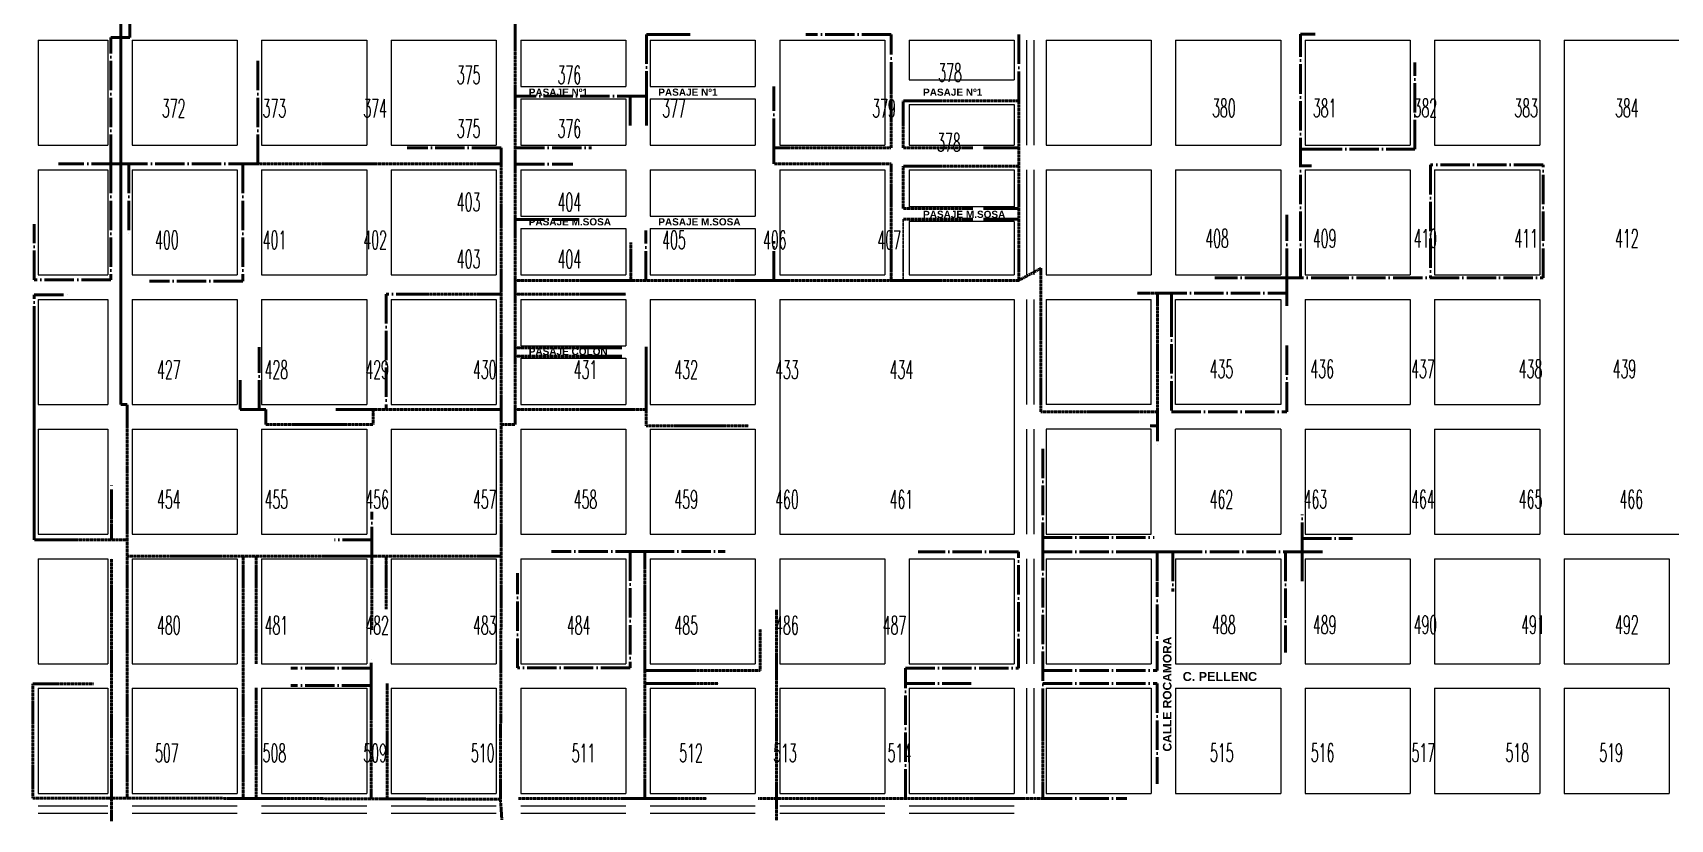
# Model space of a CAD drawing. Header units: millimetres. Extents: x 35648 to 65438, y -2675 to 1559.
# Drawn here: x 62357 to 63698, y -182 to 461 of the extents above; entities that cross this region are included whole.
import ezdxf

# ---------------------------------------------------------------- set-up
doc = ezdxf.new("R2010")
doc.units = ezdxf.units.MM
doc.header["$MEASUREMENT"] = 0
for name, pattern in [('ACAD_ISO04W100', [30, 24, -3, 0, -3]), ('HIDDEN', [0.375, 0.25, -0.125]), ('TRAZOS2', [9.525, 6.35, -3.175])]:
    doc.linetypes.add(name, pattern=pattern)
for name, color, linetype, lineweight in [('AGUA 2006', 21, 'Continuous', 35), ('GAS 2021', 240, 'TRAZOS2', 25), ('GAS NUEVO 2016', 140, 'TRAZOS2', 40), ('GAS NUEVO 2018', 130, 'TRAZOS2', 40), ('GAS_1', 160, 'Continuous', 40), ('GAS_2', 84, 'Continuous', 40), ('GAS_NUEVO 2015', 234, 'TRAZOS2', 40), ('Manzanas', 7, 'Continuous', 13)]:
    doc.layers.add(name, color=color, linetype=linetype, lineweight=lineweight)
for name, color, linetype in [('GAS 2019', 70, 'Continuous'), ('NOMBRES DE CALLES', 7, 'Continuous'), ('Numeros de Manzanas', 7, 'Continuous')]:
    doc.layers.add(name, color=color, linetype=linetype)
for name, color, linetype, lineweight, true_color in [('GAS_3', 21, 'TRAZOS2', 40, 0xffab57), ('GAS_4', 1, 'TRAZOS2', 40, 0xec041b), ('GAS_NUEVO 2014', 215, 'TRAZOS2', 40, 0xba36b5)]:
    doc.layers.add(name, color=color, linetype=linetype, lineweight=lineweight, true_color=true_color)
doc.styles.add('ROMANS', font='romans', dxfattribs={"width": 0.5, "height": 50})
doc.styles.add('SANSSERIFBOLD', font='sasb____.pfb', dxfattribs={"height": 130})

msp = doc.modelspace()

# ---------------------------------------------------------------- linework, layer by layer
at = {"layer": 'AGUA 2006', "color": 5, "linetype": 'HIDDEN', "lineweight": -3}
msp.add_line((62756.7, 258.7), (62752.3, 258.7), dxfattribs=at)
at = {"layer": 'GAS 2019', "linetype": 'ACAD_ISO04W100', "lineweight": 40}
for p, q in [((62527.1, 153.1), (62527.1, 178.9)), ((62542.7, 153.1), (62527.1, 153.1))]:
    msp.add_line(p, q, dxfattribs=at)
at = {"layer": 'GAS 2021', "linetype": 'ACAD_ISO04W100', "lineweight": 40}
for p, q in [((63059.9, 459.8), (62990, 459.8)), ((63059.9, 413.3), (63059.9, 459.8))]:
    msp.add_line(p, q, dxfattribs=at)
at = {"layer": 'GAS NUEVO 2016', "linetype": 'ACAD_ISO04W100', "lineweight": 40}
for p, q in [((62752.3, 353.8), (62799.4, 353.8)), ((62752.3, 308.4), (62804.5, 308.4)), ((62421.9, 63.8), (62421.9, 91)), ((62634.9, 33.2), (62634.9, 69.4)), ((63396.2, 36.8), (63396.2, 67.2)), ((62634.9, 46.7), (62604.3, 46.7)), ((63396.2, 47.7), (63437.5, 47.7)), ((63382.5, 36.8), (63396.2, 36.8)), ((63396.2, 36.8), (63396.2, 11.9)), ((63396.2, 36.8), (63412.8, 36.8)), ((62634.3, -78.1), (62634.3, -48.7)), ((62634.3, -58.4), (62568.6, -58.4)), ((62634.3, -72.5), (62568.6, -72.5))]:
    msp.add_line(p, q, dxfattribs=at)
at = {"layer": 'GAS NUEVO 2018', "linetype": 'ACAD_ISO04W100', "lineweight": 40}
for p, q in [((62876.3, 459.8), (62895.3, 459.8)), ((62963.8, 258.7), (62963.8, 290.7)), ((62542.7, 153.1), (62542.7, 204.1)), ((62548.1, 153.1), (62542.7, 153.1)), ((62548.1, 141), (62548.1, 153.1))]:
    msp.add_line(p, q, dxfattribs=at)
at = {"layer": 'GAS_1', "color": 5, "linetype": 'HIDDEN', "lineweight": 40}
for p, q in [((62752.3, 141), (62752.3, 447.2)), ((63164.3, 258.7), (63164.3, 405.6)), ((62740.8, 33.2), (62740.8, 354)), ((63164.3, 258.7), (63182.4, 268.6)), ((62752.3, 258.7), (63164.3, 258.7)), ((62752.3, 141), (62740.8, 141)), ((62966, -164.9), (62966, -10.6)), ((62754.9, -164.8), (62909.1, -164.8)), ((62951, -164.9), (63183.9, -164.9)), ((62966, -183), (62966, -164.9))]:
    msp.add_line(p, q, dxfattribs=at)
at = {"layer": 'GAS_2', "color": 105, "linetype": 'HIDDEN', "lineweight": 40}
for p, q in [((62434.7, 105), (62434.7, 157.2)), ((62434.7, 46.7), (62358.5, 46.7)), ((62740.8, 33.2), (62434.7, 33.2)), ((62740.1, -164.8), (62740.8, 33.2))]:
    msp.add_line(p, q, dxfattribs=at)
at = {"layer": 'GAS_3', "color": 31, "linetype": 'ByBlock', "lineweight": 40, "true_color": 0xffb366}
for p, q in [((62429.4, 157.2), (62429.4, 673.4)), ((62358.5, 46.7), (62358.5, 213.6)), ((62434.7, 157.2), (62429.4, 157.2))]:
    msp.add_line(p, q, dxfattribs=at)
at = {"layer": 'GAS_3', "color": 31, "linetype": 'HIDDEN', "lineweight": 40, "true_color": 0xffb366}
for p, q in [((63059.9, 367.2), (63059.9, 413.3)), ((63164.3, 405.6), (63069.6, 405.6)), ((63069.6, 405.6), (63069.6, 367.2)), ((62963.8, 354.1), (62963.8, 367.2)), ((62963.8, 367.2), (63059.9, 367.2)), ((63069.6, 367.2), (63126.7, 367.2)), ((63135.6, 367.2), (63164.3, 367.2)), ((62740.8, 354), (62541.7, 354)), ((63059.9, 354.1), (62963.8, 354.1)), ((63059.9, 349.2), (63059.9, 354.1)), ((63059.9, 258.7), (63059.9, 349.2)), ((63164.3, 352.2), (63069.6, 352.2)), ((63069.6, 352.2), (63069.6, 317.4)), ((63069.6, 317.4), (63126.7, 317.4)), ((63069.6, 308.9), (63126.7, 308.9)), ((63135.6, 317.4), (63164.3, 317.4)), ((63135.6, 308.9), (63164.3, 308.9)), ((62846.8, 258.7), (62846.8, 289.8)), ((63182.4, 268.6), (63182.4, 151.4)), ((62740.8, 247.6), (62678.8, 247.6)), ((62752.3, 247.6), (62842.7, 247.6)), ((63277.8, 248.2), (63261.2, 248.2)), ((63277.8, 151.4), (63277.8, 248.2)), ((62752.3, 203.6), (62839.6, 203.6)), ((62859.4, 153.1), (62859.4, 204.3)), ((62859.4, 204.3), (62859.4, 139.9)), ((62752.3, 196.9), (62839.6, 196.9)), ((62740.8, 153.1), (62605.4, 153.1)), ((62636.1, 153.1), (62636.1, 141)), ((62752.3, 153.1), (62859.4, 153.1)), ((63182.4, 151.4), (63277.8, 151.4)), ((62636.1, 141), (62548.1, 141)), ((62859.4, 139.9), (62943.3, 139.9)), ((62421.9, 46.7), (62421.9, 63.8)), ((62421.9, 31.2), (62421.9, -164.5)), ((62529.6, 33.2), (62529.6, -164.8)), ((62540.2, 33.2), (62540.2, -54.8)), ((62634.9, 33.2), (62634.9, -26.9)), ((62646.6, 33.2), (62646.6, -10.1)), ((62858.2, -164.8), (62858.2, 22.6)), ((62952.6, -60.3), (62952.6, -26.5)), ((62863, -60.3), (62858.2, -60.3)), ((62858.2, -60.3), (62952.6, -60.3)), ((62357.4, -164.5), (62357.4, -71.2)), ((62357.4, -71.2), (62407.3, -71.2)), ((62540.2, -74.4), (62540.1, -164.8)), ((62647.3, -165.2), (62647.3, -70.9)), ((62858.2, -70.9), (62918.7, -70.9)), ((62634.3, -165.1), (62634.3, -99.3)), ((62421.9, -164.5), (62357.4, -164.5))]:
    msp.add_line(p, q, dxfattribs=at)
at = {"layer": 'GAS_3', "color": 31, "linetype": 'HIDDEN', "lineweight": -3, "true_color": 0xffb366}
for p, q in [((63069.6, 258.7), (63069.6, 308.9)), ((62846.8, 263.2), (62846.8, 258.7)), ((63059.9, 263.2), (63059.9, 258.7)), ((62756.7, 247.6), (62752.3, 247.6)), ((62756.7, 203.6), (62752.3, 203.6)), ((62756.7, 196.9), (62752.3, 196.9)), ((62636.1, 150.4), (62636.1, 153.1)), ((62757.2, 153.1), (62752.3, 153.1)), ((62421.9, 52.8), (62421.9, 46.7)), ((62529.6, 31.2), (62529.6, 33.2)), ((62540.2, 31), (62540.2, 33.2)), ((62634.9, 28.6), (62634.9, 33.2)), ((62646.6, 26), (62646.6, 33.2)), ((62862.5, -70.9), (62858.2, -70.9)), ((62858.2, -159.7), (62858.2, -164.8))]:
    msp.add_line(p, q, dxfattribs=at)
at = {"layer": 'GAS_4', "color": 1, "linetype": 'HIDDEN', "lineweight": 40}
for p, q in [((62434.7, 105), (62434.7, 33.2)), ((62434.7, 33.2), (62434.7, -164.5)), ((62421.9, -164.5), (62421.7, -183.6)), ((62434.7, -164.5), (62421.9, -164.5)), ((62434.7, -164.5), (62740.1, -165.5)), ((62741.3, -182.4), (62740.1, -164.8))]:
    msp.add_line(p, q, dxfattribs=at)
at = {"layer": 'GAS_NUEVO 2014', "color": 203, "linetype": 'ACAD_ISO04W100', "lineweight": 40, "true_color": 0xa941be}
for p, q in [((62752.3, 447.2), (62752.3, 566.7)), ((62859.6, 459.8), (62876.3, 459.8)), ((62859.6, 459.8), (62859.6, 409.3)), ((63164.3, 405.6), (63164.3, 462.4)), ((63394.8, 260.9), (63394.8, 460)), ((63394.8, 460), (63406.9, 460)), ((62859.6, 409.3), (62752.3, 409.3)), ((62846.3, 409.3), (62846.3, 385.3)), ((62859.6, 409.3), (62859.6, 385.3)), ((62740.8, 367.2), (62663.8, 367.2)), ((62740.8, 354), (62740.8, 367.2)), ((62752.3, 367.2), (62814.6, 367.2)), ((63394.8, 365.9), (63404.9, 365.9)), ((62429.4, 354), (62436.1, 354)), ((62436.1, 354), (62436.1, 294.1)), ((62541.7, 354), (62436.1, 354)), ((62529.4, 354), (62529.4, 258.1)), ((63394.8, 352.5), (63404, 352.5)), ((62859.1, 258.7), (62859.1, 299.4)), ((62529.4, 258.1), (62453, 258.1)), ((63383.8, 260.9), (63373.4, 260.9)), ((63373.4, 260.9), (63410.5, 260.9)), ((63383.8, 248.2), (63383.8, 260.9)), ((62678.8, 247.6), (62646.6, 247.6)), ((62646.6, 247.6), (62646.6, 153.1)), ((63277.8, 248.2), (63383.8, 248.2)), ((63289.3, 248.2), (63289.3, 236.6)), ((63383.8, 248.2), (63383.8, 237.8)), ((62858.2, 22.6), (62858.2, 37.1)), ((62858.2, 37.1), (62924.1, 37.1)), ((63164.2, 36.8), (63081.9, 36.8)), ((63164.2, -58.4), (63164.2, 36.8)), ((63183.9, -98.9), (63183.9, 36.8)), ((63183.9, 36.8), (63255.1, 36.8)), ((63277.7, -60.3), (63277.7, 12.1)), ((63071.6, -164.9), (63071.6, -58.4)), ((63071.6, -58.4), (63164.2, -58.4)), ((63183.9, -60.3), (63277.7, -60.3)), ((62634.3, -99.3), (62634.3, -78.1)), ((63071.6, -70.9), (63125.5, -70.9)), ((63183.9, -70.9), (63277.7, -70.9)), ((63277.7, -70.9), (63277.7, -152.9)), ((63183.9, -164.9), (63252.8, -164.9))]:
    msp.add_line(p, q, dxfattribs=at)
at = {"layer": 'GAS_NUEVO 2014', "color": 31, "linetype": 'HIDDEN', "lineweight": 40, "true_color": 0xffb366}
msp.add_line((63183.9, -164.9), (63183.9, -98.9), dxfattribs=at)
at = {"layer": 'GAS_NUEVO 2015', "linetype": 'ACAD_ISO04W100', "lineweight": 40}
for p, q in [((62436.8, 457.4), (62436.8, 473.1)), ((62421.2, 354), (62421.2, 457.4)), ((62421.2, 457.4), (62436.8, 457.4)), ((62541.7, 354), (62541.7, 441.2)), ((63488.6, 365.9), (63488.6, 436.8)), ((62963.8, 367.2), (62963.8, 417.2)), ((63404.9, 365.9), (63488.6, 365.9)), ((62429.4, 354), (62378.4, 354)), ((62421.2, 354), (62421.2, 259.2)), ((63593.6, 353.1), (63501.3, 353.1)), ((63501.3, 353.1), (63501.3, 260.9)), ((63593.6, 260.9), (63593.6, 353.1)), ((63383.8, 260.9), (63383.8, 312.3)), ((62358.5, 259.2), (62358.5, 304.8)), ((62421.2, 259.2), (62358.5, 259.2)), ((63373.4, 260.9), (63324.7, 260.9)), ((63410.5, 260.9), (63593.6, 260.9)), ((62358.5, 213.6), (62358.5, 247)), ((62358.5, 247), (62385.6, 247)), ((63289.3, 236.6), (63289.3, 151.4)), ((63383.8, 151.4), (63383.8, 207.5)), ((63277.8, 151.4), (63277.8, 122.7)), ((63289.3, 151.4), (63383.8, 151.4)), ((63277.8, 139.9), (63272, 139.9)), ((63183.9, 36.8), (63183.9, 122.8)), ((63183.9, 48.5), (63275.2, 48.5)), ((62858.2, 37.1), (62781.8, 37.1)), ((62846.2, 37.1), (62846.2, -58)), ((63255.1, 36.8), (63277.7, 36.8)), ((63277.7, 36.8), (63277.7, 12.1)), ((63277.7, 36.8), (63290.5, 36.8)), ((63290.5, 36.8), (63290.5, 4.3)), ((63290.5, 36.8), (63382.5, 36.8)), ((63382.5, 36.8), (63382.5, -45.4)), ((62754, -58), (62754, 19.4)), ((62846.2, -58), (62754, -58))]:
    msp.add_line(p, q, dxfattribs=at)
at = {"layer": 'Manzanas'}
for p, q in [((62361.7, 455.2), (62418.7, 455.2)), ((62361.7, 455.2), (62361.7, 369.2)), ((62418.7, 455.2), (62418.7, 369.2)), ((62438.7, 455.2), (62524.7, 455.2)), ((62438.7, 455.2), (62438.7, 369.2)), ((62524.7, 455.2), (62524.7, 369.2)), ((62544.7, 455.2), (62544.7, 369.2)), ((62544.7, 455.2), (62630.7, 455.2)), ((62630.7, 455.2), (62630.7, 369.2)), ((62650.7, 455.2), (62650.7, 369.2)), ((62650.7, 455.2), (62736.7, 455.2)), ((62736.7, 455.2), (62736.7, 369.2)), ((62756.7, 455.2), (62842.7, 455.2)), ((62756.7, 455.2), (62756.7, 417.2)), ((62842.7, 455.2), (62842.7, 417.2)), ((62862.7, 455.2), (62948.7, 455.2)), ((62862.7, 455.2), (62862.7, 417.2)), ((62948.7, 455.2), (62948.7, 417.2)), ((62968.7, 455.2), (63054.7, 455.2)), ((62968.7, 455.2), (62968.7, 369.2)), ((63054.7, 455.2), (63054.7, 369.2)), ((63074.7, 455.2), (63074.7, 422.6)), ((63074.7, 455.2), (63160.7, 455.2)), ((63160.7, 455.2), (63160.7, 422.6)), ((63170.7, 455.2), (63170.7, 369.2)), ((63176.7, 455.2), (63176.7, 369.2)), ((63186.7, 455.2), (63272.7, 455.2)), ((63186.7, 455.2), (63272.7, 455.2)), ((63186.7, 455.2), (63186.7, 369.2)), ((63272.7, 455.2), (63272.7, 369.2)), ((63292.7, 455.2), (63378.7, 455.2)), ((63292.7, 455.2), (63292.7, 369.2)), ((63378.7, 455.2), (63378.7, 369.2)), ((63398.7, 455.2), (63484.7, 455.2)), ((63398.7, 455.2), (63398.7, 369.2)), ((63484.7, 455.2), (63484.7, 369.2)), ((63504.7, 455.2), (63504.7, 369.2)), ((63504.7, 455.2), (63590.7, 455.2)), ((63590.7, 455.2), (63590.7, 369.2)), ((63610.7, 455.2), (63610.7, 51.2)), ((63610.7, 455.2), (63855.1, 455.2)), ((62756.7, 417.2), (62842.7, 417.2)), ((62862.7, 417.2), (62948.7, 417.2)), ((63074.7, 422.6), (63160.7, 422.6)), ((62756.7, 407.2), (62842.7, 407.2)), ((62756.7, 407.2), (62756.7, 369.2)), ((62842.7, 407.2), (62842.7, 369.2)), ((62862.7, 407.2), (62948.7, 407.2)), ((62862.7, 407.2), (62862.7, 369.2)), ((62948.7, 407.2), (62948.7, 369.2)), ((63074.7, 402.6), (63160.7, 402.6)), ((63074.7, 402.6), (63074.7, 369.2)), ((63160.7, 402.6), (63160.7, 369.2)), ((62361.7, 369.2), (62418.7, 369.2)), ((62438.7, 369.2), (62524.7, 369.2)), ((62544.7, 369.2), (62630.7, 369.2)), ((62650.7, 369.2), (62736.7, 369.2)), ((62756.7, 369.2), (62842.7, 369.2)), ((62862.7, 369.2), (62948.7, 369.2)), ((62968.7, 369.2), (63054.7, 369.2)), ((63074.7, 369.2), (63160.7, 369.2)), ((63186.7, 369.2), (63272.7, 369.2)), ((63292.7, 369.2), (63378.7, 369.2)), ((63398.7, 369.2), (63484.7, 369.2)), ((63504.7, 369.2), (63590.7, 369.2)), ((62361.7, 349.2), (62418.7, 349.2)), ((62361.7, 349.2), (62361.7, 263.2)), ((62418.7, 349.2), (62418.7, 263.2)), ((62438.7, 349.2), (62438.7, 263.2)), ((62438.7, 349.2), (62524.7, 349.2)), ((62524.7, 349.2), (62524.7, 263.2)), ((62544.7, 349.2), (62544.7, 263.2)), ((62544.7, 349.2), (62630.7, 349.2)), ((62630.7, 349.2), (62630.7, 263.2)), ((62650.7, 349.2), (62650.7, 263.2)), ((62650.7, 349.2), (62736.7, 349.2)), ((62736.7, 349.2), (62736.7, 263.2)), ((62756.7, 349.2), (62842.7, 349.2)), ((62756.7, 349.2), (62756.7, 311.2)), ((62842.7, 349.2), (62842.7, 311.2)), ((62862.7, 349.2), (62948.7, 349.2)), ((62862.7, 349.2), (62862.7, 311.2)), ((62948.7, 349.2), (62948.7, 311.2)), ((62968.7, 349.2), (62968.7, 263.2)), ((62968.7, 349.2), (63054.7, 349.2)), ((63054.7, 349.2), (63054.7, 263.2)), ((63074.7, 349.2), (63074.7, 319)), ((63074.7, 349.2), (63160.7, 349.2)), ((63160.7, 349.2), (63160.7, 319)), ((63170.7, 349.2), (63170.7, 263.2)), ((63176.7, 349.2), (63176.7, 263.2)), ((63186.7, 349.2), (63186.7, 263.2)), ((63186.7, 349.2), (63272.7, 349.2)), ((63272.7, 349.2), (63272.7, 263.2)), ((63292.7, 349.2), (63292.7, 263.2)), ((63292.7, 349.2), (63378.7, 349.2)), ((63378.7, 349.2), (63378.7, 263.2)), ((63398.7, 349.2), (63484.7, 349.2)), ((63398.7, 349.2), (63398.7, 263.2)), ((63484.7, 349.2), (63484.7, 263.2)), ((63504.7, 349.2), (63590.7, 349.2)), ((63504.7, 349.2), (63504.7, 263.2)), ((63590.7, 349.2), (63590.7, 263.2)), ((62756.7, 311.2), (62842.7, 311.2)), ((62862.7, 311.2), (62948.7, 311.2)), ((63160.7, 319), (63074.7, 319)), ((62756.7, 301.2), (62756.7, 263.2)), ((62756.7, 301.2), (62842.7, 301.2)), ((62842.7, 301.2), (62842.7, 263.2)), ((62862.7, 301.2), (62948.7, 301.2)), ((62862.7, 301.2), (62862.7, 263.2)), ((62948.7, 301.2), (62948.7, 263.2)), ((63074.7, 307), (63074.7, 263.2)), ((63160.7, 307), (63074.7, 307)), ((63160.7, 307), (63160.7, 263.2)), ((62361.7, 263.2), (62418.7, 263.2)), ((62438.7, 263.2), (62524.7, 263.2)), ((62544.7, 263.2), (62630.7, 263.2)), ((62650.7, 263.2), (62736.7, 263.2)), ((62756.7, 263.2), (62842.7, 263.2)), ((62862.7, 263.2), (62948.7, 263.2)), ((62968.7, 263.2), (63054.7, 263.2)), ((63074.7, 263.2), (63160.7, 263.2)), ((63186.7, 263.2), (63272.7, 263.2)), ((63186.7, 263.2), (63272.7, 263.2)), ((63292.7, 263.2), (63378.7, 263.2)), ((63398.7, 263.2), (63484.7, 263.2)), ((63504.7, 263.2), (63590.7, 263.2)), ((62361.7, 243.2), (62361.7, 157.2)), ((62361.7, 243.2), (62418.7, 243.2)), ((62418.7, 243.2), (62418.7, 157.2)), ((62438.7, 243.2), (62438.7, 157.2)), ((62438.7, 243.2), (62524.7, 243.2)), ((62524.7, 243.2), (62524.7, 157.2)), ((62544.7, 243.2), (62544.7, 157.2)), ((62544.7, 243.2), (62630.7, 243.2)), ((62630.7, 243.2), (62630.7, 157.2)), ((62650.7, 243.2), (62650.7, 157.2)), ((62650.7, 243.2), (62736.7, 243.2)), ((62736.7, 243.2), (62736.7, 157.2)), ((62756.7, 243.2), (62842.7, 243.2)), ((62756.7, 243.2), (62756.7, 205.2)), ((62842.7, 243.2), (62842.7, 205.2)), ((62862.7, 243.2), (62862.7, 157.2)), ((62862.7, 243.2), (62948.7, 243.2)), ((62948.7, 243.2), (62948.7, 157.2)), ((62968.7, 243.2), (62968.7, 51.2)), ((62968.7, 243.2), (63160.7, 243.2)), ((63160.7, 243.2), (63160.7, 51.2)), ((63170.7, 243.2), (63170.7, 157.2)), ((63176.7, 243.2), (63176.7, 157.2)), ((63186.7, 243.2), (63186.7, 157.2)), ((63186.7, 243.2), (63272.7, 243.2)), ((63272.7, 157.2), (63272.7, 243.2)), ((63292.7, 243.2), (63378.7, 243.2)), ((63292.7, 157.2), (63292.7, 243.2)), ((63378.7, 243.2), (63378.7, 157.2)), ((63398.7, 243.2), (63398.7, 157.2)), ((63398.7, 243.2), (63484.7, 243.2)), ((63484.7, 243.2), (63484.7, 157.2)), ((63504.7, 243.2), (63504.7, 157.2)), ((63504.7, 243.2), (63590.7, 243.2)), ((63504.7, 243.2), (63504.7, 157.2)), ((63504.7, 243.2), (63590.7, 243.2)), ((63590.7, 243.2), (63590.7, 157.2)), ((63590.7, 243.2), (63590.7, 157.2)), ((62756.7, 205.2), (62842.7, 205.2)), ((62756.7, 195.2), (62756.7, 157.2)), ((62756.7, 195.2), (62842.7, 195.2)), ((62842.7, 195.2), (62842.7, 157.2)), ((62361.7, 157.2), (62418.7, 157.2)), ((62438.7, 157.2), (62524.7, 157.2)), ((62544.7, 157.2), (62630.7, 157.2)), ((62650.7, 157.2), (62736.7, 157.2)), ((62756.7, 157.2), (62842.7, 157.2)), ((62862.7, 157.2), (62948.7, 157.2)), ((63272.7, 157.2), (63186.7, 157.2)), ((63378.7, 157.2), (63292.7, 157.2)), ((63398.7, 157.2), (63484.7, 157.2)), ((63504.7, 157.2), (63590.7, 157.2)), ((62361.7, 137.2), (62418.7, 137.2)), ((62361.7, 137.2), (62361.7, 51.2)), ((62418.7, 137.2), (62418.7, 51.2)), ((62438.7, 137.2), (62438.7, 51.2)), ((62438.7, 137.2), (62524.7, 137.2)), ((62524.7, 137.2), (62524.7, 51.2)), ((62544.7, 137.2), (62544.7, 51.2)), ((62544.7, 137.2), (62630.7, 137.2)), ((62630.7, 137.2), (62630.7, 51.2)), ((62650.7, 137.2), (62650.7, 51.2)), ((62650.7, 137.2), (62736.7, 137.2)), ((62736.7, 137.2), (62736.7, 51.2)), ((62756.7, 137.2), (62756.7, 51.2)), ((62756.7, 137.2), (62842.7, 137.2)), ((62842.7, 137.2), (62842.7, 51.2)), ((62862.7, 137.2), (62948.7, 137.2)), ((62862.7, 137.2), (62862.7, 51.2)), ((62948.7, 137.2), (62948.7, 51.2)), ((63170.7, 137.2), (63170.7, 51.2)), ((63176.7, 137.2), (63176.7, 51.2)), ((63272.7, 137.2), (63186.7, 137.2)), ((63186.7, 137.2), (63186.7, 51.2)), ((63272.7, 51.2), (63272.7, 137.2)), ((63292.7, 51.2), (63292.7, 137.2)), ((63378.7, 137.2), (63292.7, 137.2)), ((63378.7, 137.2), (63378.7, 51.2)), ((63398.7, 137.2), (63484.7, 137.2)), ((63398.7, 137.2), (63398.7, 51.2)), ((63484.7, 137.2), (63484.7, 51.2)), ((63504.7, 137.2), (63590.7, 137.2)), ((63504.7, 137.2), (63504.7, 51.2)), ((63504.7, 137.2), (63590.7, 137.2)), ((63504.7, 137.2), (63504.7, 51.2)), ((63590.7, 137.2), (63590.7, 51.2)), ((63590.7, 137.2), (63590.7, 51.2)), ((62361.7, 51.2), (62418.7, 51.2)), ((62438.7, 51.2), (62524.7, 51.2)), ((62544.7, 51.2), (62630.7, 51.2)), ((62650.7, 51.2), (62736.7, 51.2)), ((62756.7, 51.2), (62842.7, 51.2)), ((62862.7, 51.2), (62948.7, 51.2)), ((62968.7, 51.2), (63160.7, 51.2)), ((63186.7, 51.2), (63272.7, 51.2)), ((63292.7, 51.2), (63378.7, 51.2)), ((63398.7, 51.2), (63484.7, 51.2)), ((63504.7, 51.2), (63590.7, 51.2)), ((63610.7, 51.2), (63784.5, 51.2)), ((62361.7, 31.2), (62361.7, -54.8)), ((62361.7, 31.2), (62418.7, 31.2)), ((62418.7, 31.2), (62418.7, -54.8)), ((62438.7, 31.2), (62438.7, -54.8)), ((62438.7, 31.2), (62524.7, 31.2)), ((62524.7, 31.2), (62524.7, -54.8)), ((62544.7, 31.2), (62544.7, -54.8)), ((62544.7, 31.2), (62630.7, 31.2)), ((62630.7, 31.2), (62630.7, -54.8)), ((62650.7, 31.2), (62650.7, -54.8)), ((62650.7, 31.2), (62736.7, 31.2)), ((62736.7, 31.2), (62736.7, -54.8)), ((62756.7, 31.2), (62756.7, -54.8)), ((62756.7, 31.2), (62842.7, 31.2)), ((62842.7, 31.2), (62842.7, -54.8)), ((62862.7, 31.2), (62862.7, -54.8)), ((62862.7, 31.2), (62948.7, 31.2)), ((62948.7, 31.2), (62948.7, -54.8)), ((62968.7, 31.2), (62968.7, -54.8)), ((62968.7, 31.2), (63054.7, 31.2)), ((63054.7, 31.2), (63054.7, -54.8)), ((63074.7, 31.2), (63074.7, -54.8)), ((63074.7, 31.2), (63160.7, 31.2)), ((63160.7, 31.2), (63160.7, -54.8)), ((63170.7, 31.2), (63170.7, -54.8)), ((63176.7, 31.2), (63176.7, -54.8)), ((63186.7, 31.2), (63186.7, -54.8)), ((63186.7, 31.2), (63272.7, 31.2)), ((63272.7, 31.2), (63272.7, -54.8)), ((63292.7, 31.2), (63292.7, -54.8)), ((63292.7, 31.2), (63378.7, 31.2)), ((63378.7, 31.2), (63378.7, -54.8)), ((63398.7, 31.2), (63398.7, -54.8)), ((63398.7, 31.2), (63484.7, 31.2)), ((63484.7, 31.2), (63484.7, -54.8)), ((63504.7, 31.2), (63590.7, 31.2)), ((63504.7, 31.2), (63504.7, -54.8)), ((63504.7, 31.2), (63590.7, 31.2)), ((63504.7, 31.2), (63504.7, -54.8)), ((63590.7, 31.2), (63590.7, -54.8)), ((63590.7, 31.2), (63590.7, -54.8)), ((63590.7, 31.2), (63590.7, -54.8)), ((63610.7, 31.2), (63610.7, -54.8)), ((63610.7, 31.2), (63696.7, 31.2)), ((63696.7, 31.2), (63696.7, -54.8)), ((62361.7, -54.8), (62418.7, -54.8)), ((62438.7, -54.8), (62524.7, -54.8)), ((62544.7, -54.8), (62630.7, -54.8)), ((62650.7, -54.8), (62736.7, -54.8)), ((62756.7, -54.8), (62842.7, -54.8)), ((62862.7, -54.8), (62948.7, -54.8)), ((62968.7, -54.8), (63054.7, -54.8)), ((63074.7, -54.8), (63160.7, -54.8)), ((63186.7, -54.8), (63272.7, -54.8)), ((63292.7, -54.8), (63378.7, -54.8)), ((63398.7, -54.8), (63484.7, -54.8)), ((63504.7, -54.8), (63590.7, -54.8)), ((63504.7, -54.8), (63590.7, -54.8)), ((63610.7, -54.8), (63696.7, -54.8)), ((62361.7, -74.8), (62418.7, -74.8)), ((62361.7, -74.8), (62361.7, -160.8)), ((62418.7, -74.8), (62418.7, -160.8)), ((62438.7, -74.8), (62438.7, -160.8)), ((62438.7, -74.8), (62524.7, -74.8)), ((62524.7, -74.8), (62524.7, -160.8)), ((62544.7, -74.8), (62544.7, -160.8)), ((62544.7, -74.8), (62630.7, -74.8)), ((62630.7, -74.8), (62630.7, -160.8)), ((62650.7, -74.8), (62650.7, -160.8)), ((62650.7, -74.8), (62736.7, -74.8)), ((62736.7, -74.8), (62736.7, -160.8)), ((62756.7, -74.8), (62756.7, -160.8)), ((62756.7, -74.8), (62842.7, -74.8)), ((62842.7, -74.8), (62842.7, -160.8)), ((62862.7, -74.8), (62948.7, -74.8)), ((62862.7, -74.8), (62862.7, -160.8)), ((62948.7, -74.8), (62948.7, -160.8)), ((62968.7, -74.8), (62968.7, -160.8)), ((62968.7, -74.8), (63054.7, -74.8)), ((63054.7, -74.8), (63054.7, -160.8)), ((63074.7, -74.8), (63074.7, -160.8)), ((63074.7, -74.8), (63160.7, -74.8)), ((63160.7, -74.8), (63160.7, -160.8)), ((63170.7, -74.8), (63170.7, -160.8)), ((63176.7, -74.8), (63176.7, -160.8)), ((63186.7, -74.8), (63186.7, -160.8)), ((63186.7, -74.8), (63272.7, -74.8)), ((63272.7, -74.8), (63272.7, -160.8)), ((63292.7, -74.8), (63292.7, -160.8)), ((63292.7, -74.8), (63378.7, -74.8)), ((63378.7, -74.8), (63378.7, -160.8)), ((63398.7, -74.8), (63484.7, -74.8)), ((63398.7, -74.8), (63398.7, -160.8)), ((63484.7, -74.8), (63484.7, -160.8)), ((63504.7, -74.8), (63504.7, -160.8)), ((63504.7, -74.8), (63590.7, -74.8)), ((63590.7, -74.8), (63590.7, -160.8)), ((63610.7, -74.8), (63610.7, -160.8)), ((63610.7, -74.8), (63696.7, -74.8)), ((63696.7, -74.8), (63696.7, -160.8)), ((62361.7, -160.8), (62418.7, -160.8)), ((62438.7, -160.8), (62524.7, -160.8)), ((62544.7, -160.8), (62630.7, -160.8)), ((62650.7, -160.8), (62736.7, -160.8)), ((62756.7, -160.8), (62842.7, -160.8)), ((62862.7, -160.8), (62948.7, -160.8)), ((62968.7, -160.8), (63054.7, -160.8)), ((63074.7, -160.8), (63160.7, -160.8)), ((63186.7, -160.8), (63272.7, -160.8)), ((63292.7, -160.8), (63378.7, -160.8)), ((63398.7, -160.8), (63484.7, -160.8)), ((63504.7, -160.8), (63590.7, -160.8)), ((63610.7, -160.8), (63696.7, -160.8)), ((62361.7, -170.8), (62418.7, -170.8)), ((62438.7, -170.8), (62524.7, -170.8)), ((62544.7, -170.8), (62630.7, -170.8)), ((62650.7, -170.8), (62736.7, -170.8)), ((62756.7, -170.8), (62842.7, -170.8)), ((62862.7, -170.8), (62948.7, -170.8)), ((62968.7, -170.8), (63054.7, -170.8)), ((63074.7, -170.8), (63160.7, -170.8)), ((62361.9, -176.8), (62418.7, -176.8)), ((62438.7, -176.8), (62524.7, -176.8)), ((62544.7, -176.8), (62630.7, -176.8)), ((62650.7, -176.8), (62736.7, -176.8)), ((62756.7, -176.8), (62842.7, -176.8)), ((62862.7, -176.8), (62948.7, -176.8)), ((62968.7, -176.8), (63054.7, -176.8)), ((63074.7, -176.8), (63160.7, -176.8))]:
    msp.add_line(p, q, dxfattribs=at)

# ---------------------------------------------------------------- texts
at = {"layer": 'NOMBRES DE CALLES', "linetype": 'Continuous', "style": 'SANSSERIFBOLD'}
for s, height, p in [('PASAJE Nº1', 5.86, (62763.3, 409.7)), ('PASAJE Nº1', 5.86, (62869.3, 409.7)), ('PASAJE Nº1', 5.86, (63086, 409.7)), ('PASAJE M.SOSA', 5.861, (62763.3, 303.7)), ('PASAJE M.SOSA', 5.861, (62869.3, 303.7)), ('PASAJE M.SOSA', 5.861, (63086, 309.8)), ('PASAJE COLON', 5.861, (62763.3, 197.7))]:
    msp.add_text(s, height=height, dxfattribs=at).set_placement(p)
at = {"layer": 'NOMBRES DE CALLES', "linetype": 'Continuous', "lineweight": 40, "style": 'SANSSERIFBOLD'}
msp.add_text('CALLE ROCAMORA', height=7, rotation=90, dxfattribs=at).set_placement((63289.3, -126.5))
msp.add_text('C. PELLENC', height=7.33, dxfattribs=at).set_placement((63298.5, -68.8))
at = {"layer": 'Numeros de Manzanas', "lineweight": 40, "style": 'ROMANS', "width": 0.5}
for s, p in [('                                               375           376', (62441.7, 419.2)), ('    378 ', (63076.1, 421.1)), ('    372           373           374                                        377                           379', (62440.7, 391.9)), ('    380           381           382           383           384           385            386', (63300.2, 392.2)), ('                                               375           376', (62441.7, 375.4)), ('    378 ', (63075.1, 364)), ('                                               403           404', (62441.7, 315.3)), ('   400            401           402                                        405           406             407', (62440.7, 284.3)), ('   408            409           410           411           412            413 ', (63300.2, 285.5)), ('                                               403           404', (62441.7, 268.6)), ('   427            428           429            430           431           432           433             434', (62442.3, 178.2)), ('    435           436           437            438          439            440 ', (63298.2, 178.9)), ('   454            455           456            457           458           459           460             461', (62442.3, 72.1)), ('    462          463            464            465           466', (63298.2, 72.3)), ('   480            481           482            483          484            485           486            487', (62442.3, -30.7)), ('    488           489           490            491          492', (63300.2, -30.3)), ('   507            508           509            510           511            512          513             514', (62440.7, -135.2)), ('   515           516           517          518          519', (63304.1, -135))]:
    msp.add_text(s, height=15, dxfattribs=at).set_placement(p)

doc.saveas('drawing.dxf')
